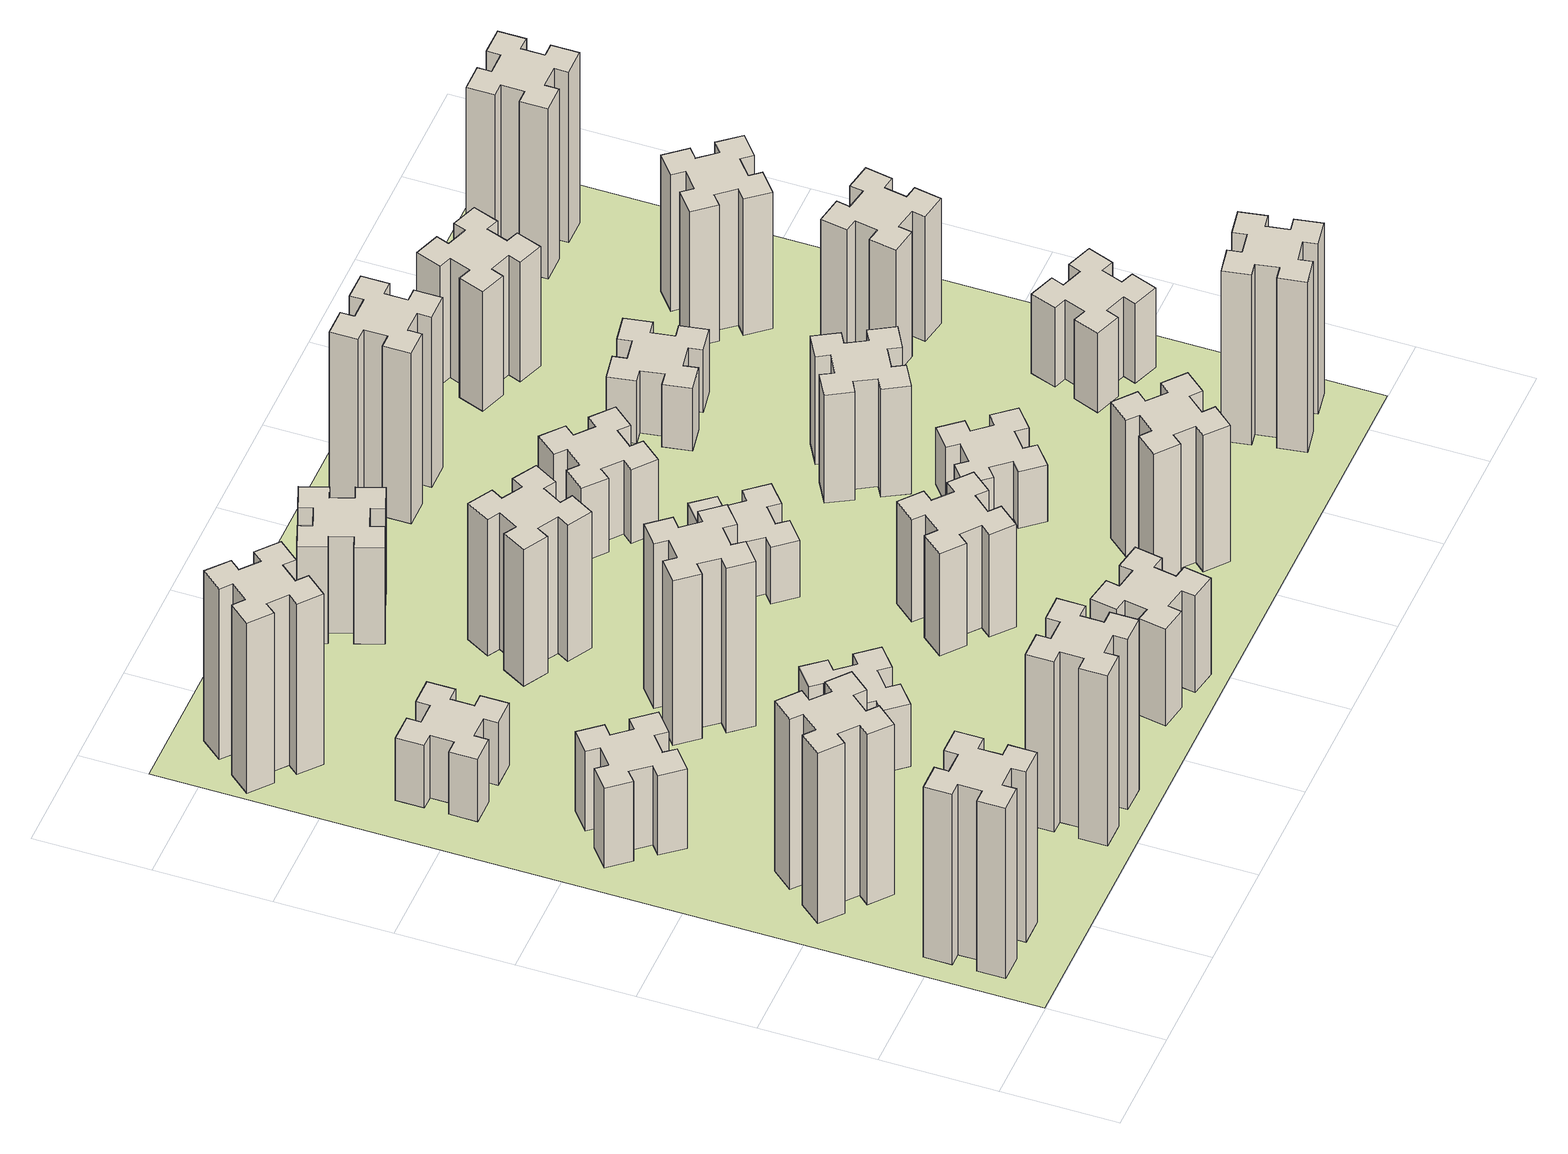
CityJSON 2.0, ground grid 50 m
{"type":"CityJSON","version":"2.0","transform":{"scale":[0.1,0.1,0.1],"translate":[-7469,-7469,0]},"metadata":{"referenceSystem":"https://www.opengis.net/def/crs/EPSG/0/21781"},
"CityObjects":{
"building1":{"type":"Building","attributes":{"class":"1000","function":"1000","usage":"1000","yearOfConstruction":2016,"roofType":"1000","measuredHeight":90,"storeysAboveGround":30,"storeysBelowGround":0},"geometry":[{"type":"Solid","lod":"1","boundaries":[[[[0,1,2,3,4,5,6,7,8,9,10,11,12,13,14,15,16,17,18,19]],[[17,16,20,21]],[[16,15,22,20]],[[15,14,23,22]],[[14,13,24,23]],[[13,12,25,24]],[[12,11,26,25]],[[11,10,27,26]],[[10,9,28,27]],[[9,8,29,28]],[[8,7,30,29]],[[7,6,31,30]],[[6,5,32,31]],[[5,4,33,32]],[[4,3,34,33]],[[3,2,35,34]],[[2,1,36,35]],[[1,0,37,36]],[[0,19,38,37]],[[19,18,39,38]],[[18,17,21,39]],[[24,25,26,27,28,29,30,31,32,33,34,35,36,37,38,39,21,20,22,23]]]]}]},
"building2":{"type":"Building","attributes":{"class":"1000","function":"1000","usage":"1000","yearOfConstruction":2016,"roofType":"1000","measuredHeight":90,"storeysAboveGround":30,"storeysBelowGround":0},"geometry":[{"type":"Solid","lod":"1","boundaries":[[[[40,41,42,43,44,45,46,47,48,49,50,51,52,53,54,55,56,57,58,59]],[[57,56,60,61]],[[56,55,62,60]],[[55,54,63,62]],[[54,53,64,63]],[[53,52,65,64]],[[52,51,66,65]],[[51,50,67,66]],[[50,49,68,67]],[[49,48,69,68]],[[48,47,70,69]],[[47,46,71,70]],[[46,45,72,71]],[[45,44,73,72]],[[44,43,74,73]],[[43,42,75,74]],[[42,41,76,75]],[[41,40,77,76]],[[40,59,78,77]],[[59,58,79,78]],[[58,57,61,79]],[[64,65,66,67,68,69,70,71,72,73,74,75,76,77,78,79,61,60,62,63]]]]}]},
"building3":{"type":"Building","attributes":{"class":"1000","function":"1000","usage":"1000","yearOfConstruction":2016,"roofType":"1000","measuredHeight":42,"storeysAboveGround":30,"storeysBelowGround":0},"geometry":[{"type":"Solid","lod":"1","boundaries":[[[[80,81,82,83,84,85,86,87,88,89,90,91,92,93,94,95,96,97,98,99]],[[97,96,100,101]],[[96,95,102,100]],[[95,94,103,102]],[[94,93,104,103]],[[93,92,105,104]],[[92,91,106,105]],[[91,90,107,106]],[[90,89,108,107]],[[89,88,109,108]],[[88,87,110,109]],[[87,86,111,110]],[[86,85,112,111]],[[85,84,113,112]],[[84,83,114,113]],[[83,82,115,114]],[[82,81,116,115]],[[81,80,117,116]],[[80,99,118,117]],[[99,98,119,118]],[[98,97,101,119]],[[104,105,106,107,108,109,110,111,112,113,114,115,116,117,118,119,101,100,102,103]]]]}]},
"building4":{"type":"Building","attributes":{"class":"1000","function":"1000","usage":"1000","yearOfConstruction":2016,"roofType":"1000","measuredHeight":33,"storeysAboveGround":30,"storeysBelowGround":0},"geometry":[{"type":"Solid","lod":"1","boundaries":[[[[120,121,122,123,124,125,126,127,128,129,130,131,132,133,134,135,136,137,138,139]],[[137,136,140,141]],[[136,135,142,140]],[[135,134,143,142]],[[134,133,144,143]],[[133,132,145,144]],[[132,131,146,145]],[[131,130,147,146]],[[130,129,148,147]],[[129,128,149,148]],[[128,127,150,149]],[[127,126,151,150]],[[126,125,152,151]],[[125,124,153,152]],[[124,123,154,153]],[[123,122,155,154]],[[122,121,156,155]],[[121,120,157,156]],[[120,139,158,157]],[[139,138,159,158]],[[138,137,141,159]],[[144,145,146,147,148,149,150,151,152,153,154,155,156,157,158,159,141,140,142,143]]]]}]},
"building5":{"type":"Building","attributes":{"class":"1000","function":"1000","usage":"1000","yearOfConstruction":2016,"roofType":"1000","measuredHeight":90,"storeysAboveGround":30,"storeysBelowGround":0},"geometry":[{"type":"Solid","lod":"1","boundaries":[[[[160,161,162,163,164,165,166,167,168,169,170,171,172,173,174,175,176,177,178,179]],[[177,176,180,181]],[[176,175,182,180]],[[175,174,183,182]],[[174,173,184,183]],[[173,172,185,184]],[[172,171,186,185]],[[171,170,187,186]],[[170,169,188,187]],[[169,168,189,188]],[[168,167,190,189]],[[167,166,191,190]],[[166,165,192,191]],[[165,164,193,192]],[[164,163,194,193]],[[163,162,195,194]],[[162,161,196,195]],[[161,160,197,196]],[[160,179,198,197]],[[179,178,199,198]],[[178,177,181,199]],[[184,185,186,187,188,189,190,191,192,193,194,195,196,197,198,199,181,180,182,183]]]]}]},
"building6":{"type":"Building","attributes":{"class":"1000","function":"1000","usage":"1000","yearOfConstruction":2016,"roofType":"1000","measuredHeight":90,"storeysAboveGround":30,"storeysBelowGround":0},"geometry":[{"type":"Solid","lod":"1","boundaries":[[[[200,201,202,203,204,205,206,207,208,209,210,211,212,213,214,215,216,217,218,219]],[[217,216,220,221]],[[216,215,222,220]],[[215,214,223,222]],[[214,213,224,223]],[[213,212,225,224]],[[212,211,226,225]],[[211,210,227,226]],[[210,209,228,227]],[[209,208,229,228]],[[208,207,230,229]],[[207,206,231,230]],[[206,205,232,231]],[[205,204,233,232]],[[204,203,234,233]],[[203,202,235,234]],[[202,201,236,235]],[[201,200,237,236]],[[200,219,238,237]],[[219,218,239,238]],[[218,217,221,239]],[[224,225,226,227,228,229,230,231,232,233,234,235,236,237,238,239,221,220,222,223]]]]}]},
"building7":{"type":"Building","attributes":{"class":"1000","function":"1000","usage":"1000","yearOfConstruction":2016,"roofType":"1000","measuredHeight":33,"storeysAboveGround":30,"storeysBelowGround":0},"geometry":[{"type":"Solid","lod":"1","boundaries":[[[[240,241,242,243,244,245,246,247,248,249,250,251,252,253,254,255,256,257,258,259]],[[257,256,260,261]],[[256,255,262,260]],[[255,254,263,262]],[[254,253,264,263]],[[253,252,265,264]],[[252,251,266,265]],[[251,250,267,266]],[[250,249,268,267]],[[249,248,269,268]],[[248,247,270,269]],[[247,246,271,270]],[[246,245,272,271]],[[245,244,273,272]],[[244,243,274,273]],[[243,242,275,274]],[[242,241,276,275]],[[241,240,277,276]],[[240,259,278,277]],[[259,258,279,278]],[[258,257,261,279]],[[264,265,266,267,268,269,270,271,272,273,274,275,276,277,278,279,261,260,262,263]]]]}]},
"building8":{"type":"Building","attributes":{"class":"1000","function":"1000","usage":"1000","yearOfConstruction":2016,"roofType":"1000","measuredHeight":87,"storeysAboveGround":30,"storeysBelowGround":0},"geometry":[{"type":"Solid","lod":"1","boundaries":[[[[280,281,282,283,284,285,286,287,288,289,290,291,292,293,294,295,296,297,298,299]],[[297,296,300,301]],[[296,295,302,300]],[[295,294,303,302]],[[294,293,304,303]],[[293,292,305,304]],[[292,291,306,305]],[[291,290,307,306]],[[290,289,308,307]],[[289,288,309,308]],[[288,287,310,309]],[[287,286,311,310]],[[286,285,312,311]],[[285,284,313,312]],[[284,283,314,313]],[[283,282,315,314]],[[282,281,316,315]],[[281,280,317,316]],[[280,299,318,317]],[[299,298,319,318]],[[298,297,301,319]],[[304,305,306,307,308,309,310,311,312,313,314,315,316,317,318,319,301,300,302,303]]]]}]},
"building9":{"type":"Building","attributes":{"class":"1000","function":"1000","usage":"1000","yearOfConstruction":2016,"roofType":"1000","measuredHeight":51,"storeysAboveGround":30,"storeysBelowGround":0},"geometry":[{"type":"Solid","lod":"1","boundaries":[[[[320,321,322,323,324,325,326,327,328,329,330,331,332,333,334,335,336,337,338,339]],[[337,336,340,341]],[[336,335,342,340]],[[335,334,343,342]],[[334,333,344,343]],[[333,332,345,344]],[[332,331,346,345]],[[331,330,347,346]],[[330,329,348,347]],[[329,328,349,348]],[[328,327,350,349]],[[327,326,351,350]],[[326,325,352,351]],[[325,324,353,352]],[[324,323,354,353]],[[323,322,355,354]],[[322,321,356,355]],[[321,320,357,356]],[[320,339,358,357]],[[339,338,359,358]],[[338,337,341,359]],[[344,345,346,347,348,349,350,351,352,353,354,355,356,357,358,359,341,340,342,343]]]]}]},
"building10":{"type":"Building","attributes":{"class":"1000","function":"1000","usage":"1000","yearOfConstruction":2016,"roofType":"1000","measuredHeight":72,"storeysAboveGround":30,"storeysBelowGround":0},"geometry":[{"type":"Solid","lod":"1","boundaries":[[[[360,361,362,363,364,365,366,367,368,369,370,371,372,373,374,375,376,377,378,379]],[[377,376,380,381]],[[376,375,382,380]],[[375,374,383,382]],[[374,373,384,383]],[[373,372,385,384]],[[372,371,386,385]],[[371,370,387,386]],[[370,369,388,387]],[[369,368,389,388]],[[368,367,390,389]],[[367,366,391,390]],[[366,365,392,391]],[[365,364,393,392]],[[364,363,394,393]],[[363,362,395,394]],[[362,361,396,395]],[[361,360,397,396]],[[360,379,398,397]],[[379,378,399,398]],[[378,377,381,399]],[[384,385,386,387,388,389,390,391,392,393,394,395,396,397,398,399,381,380,382,383]]]]}]},
"building11":{"type":"Building","attributes":{"class":"1000","function":"1000","usage":"1000","yearOfConstruction":2016,"roofType":"1000","measuredHeight":51,"storeysAboveGround":30,"storeysBelowGround":0},"geometry":[{"type":"Solid","lod":"1","boundaries":[[[[400,401,402,403,404,405,406,407,408,409,410,411,412,413,414,415,416,417,418,419]],[[417,416,420,421]],[[416,415,422,420]],[[415,414,423,422]],[[414,413,424,423]],[[413,412,425,424]],[[412,411,426,425]],[[411,410,427,426]],[[410,409,428,427]],[[409,408,429,428]],[[408,407,430,429]],[[407,406,431,430]],[[406,405,432,431]],[[405,404,433,432]],[[404,403,434,433]],[[403,402,435,434]],[[402,401,436,435]],[[401,400,437,436]],[[400,419,438,437]],[[419,418,439,438]],[[418,417,421,439]],[[424,425,426,427,428,429,430,431,432,433,434,435,436,437,438,439,421,420,422,423]]]]}]},
"building12":{"type":"Building","attributes":{"class":"1000","function":"1000","usage":"1000","yearOfConstruction":2016,"roofType":"1000","measuredHeight":54,"storeysAboveGround":30,"storeysBelowGround":0},"geometry":[{"type":"Solid","lod":"1","boundaries":[[[[440,441,442,443,444,445,446,447,448,449,450,451,452,453,454,455,456,457,458,459]],[[457,456,460,461]],[[456,455,462,460]],[[455,454,463,462]],[[454,453,464,463]],[[453,452,465,464]],[[452,451,466,465]],[[451,450,467,466]],[[450,449,468,467]],[[449,448,469,468]],[[448,447,470,469]],[[447,446,471,470]],[[446,445,472,471]],[[445,444,473,472]],[[444,443,474,473]],[[443,442,475,474]],[[442,441,476,475]],[[441,440,477,476]],[[440,459,478,477]],[[459,458,479,478]],[[458,457,461,479]],[[464,465,466,467,468,469,470,471,472,473,474,475,476,477,478,479,461,460,462,463]]]]}]},
"building13":{"type":"Building","attributes":{"class":"1000","function":"1000","usage":"1000","yearOfConstruction":2016,"roofType":"1000","measuredHeight":30,"storeysAboveGround":30,"storeysBelowGround":0},"geometry":[{"type":"Solid","lod":"1","boundaries":[[[[480,481,482,483,484,485,486,487,488,489,490,491,492,493,494,495,496,497,498,499]],[[497,496,500,501]],[[496,495,502,500]],[[495,494,503,502]],[[494,493,504,503]],[[493,492,505,504]],[[492,491,506,505]],[[491,490,507,506]],[[490,489,508,507]],[[489,488,509,508]],[[488,487,510,509]],[[487,486,511,510]],[[486,485,512,511]],[[485,484,513,512]],[[484,483,514,513]],[[483,482,515,514]],[[482,481,516,515]],[[481,480,517,516]],[[480,499,518,517]],[[499,498,519,518]],[[498,497,501,519]],[[504,505,506,507,508,509,510,511,512,513,514,515,516,517,518,519,501,500,502,503]]]]}]},
"building14":{"type":"Building","attributes":{"class":"1000","function":"1000","usage":"1000","yearOfConstruction":2016,"roofType":"1000","measuredHeight":39,"storeysAboveGround":30,"storeysBelowGround":0},"geometry":[{"type":"Solid","lod":"1","boundaries":[[[[520,521,522,523,524,525,526,527,528,529,530,531,532,533,534,535,536,537,538,539]],[[537,536,540,541]],[[536,535,542,540]],[[535,534,543,542]],[[534,533,544,543]],[[533,532,545,544]],[[532,531,546,545]],[[531,530,547,546]],[[530,529,548,547]],[[529,528,549,548]],[[528,527,550,549]],[[527,526,551,550]],[[526,525,552,551]],[[525,524,553,552]],[[524,523,554,553]],[[523,522,555,554]],[[522,521,556,555]],[[521,520,557,556]],[[520,539,558,557]],[[539,538,559,558]],[[538,537,541,559]],[[544,545,546,547,548,549,550,551,552,553,554,555,556,557,558,559,541,540,542,543]]]]}]},
"building15":{"type":"Building","attributes":{"class":"1000","function":"1000","usage":"1000","yearOfConstruction":2016,"roofType":"1000","measuredHeight":72,"storeysAboveGround":30,"storeysBelowGround":0},"geometry":[{"type":"Solid","lod":"1","boundaries":[[[[560,561,562,563,564,565,566,567,568,569,570,571,572,573,574,575,576,577,578,579]],[[577,576,580,581]],[[576,575,582,580]],[[575,574,583,582]],[[574,573,584,583]],[[573,572,585,584]],[[572,571,586,585]],[[571,570,587,586]],[[570,569,588,587]],[[569,568,589,588]],[[568,567,590,589]],[[567,566,591,590]],[[566,565,592,591]],[[565,564,593,592]],[[564,563,594,593]],[[563,562,595,594]],[[562,561,596,595]],[[561,560,597,596]],[[560,579,598,597]],[[579,578,599,598]],[[578,577,581,599]],[[584,585,586,587,588,589,590,591,592,593,594,595,596,597,598,599,581,580,582,583]]]]}]},
"building16":{"type":"Building","attributes":{"class":"1000","function":"1000","usage":"1000","yearOfConstruction":2016,"roofType":"1000","measuredHeight":90,"storeysAboveGround":30,"storeysBelowGround":0},"geometry":[{"type":"Solid","lod":"1","boundaries":[[[[600,601,602,603,604,605,606,607,608,609,610,611,612,613,614,615,616,617,618,619]],[[617,616,620,621]],[[616,615,622,620]],[[615,614,623,622]],[[614,613,624,623]],[[613,612,625,624]],[[612,611,626,625]],[[611,610,627,626]],[[610,609,628,627]],[[609,608,629,628]],[[608,607,630,629]],[[607,606,631,630]],[[606,605,632,631]],[[605,604,633,632]],[[604,603,634,633]],[[603,602,635,634]],[[602,601,636,635]],[[601,600,637,636]],[[600,619,638,637]],[[619,618,639,638]],[[618,617,621,639]],[[624,625,626,627,628,629,630,631,632,633,634,635,636,637,638,639,621,620,622,623]]]]}]},
"building17":{"type":"Building","attributes":{"class":"1000","function":"1000","usage":"1000","yearOfConstruction":2016,"roofType":"1000","measuredHeight":30,"storeysAboveGround":30,"storeysBelowGround":0},"geometry":[{"type":"Solid","lod":"1","boundaries":[[[[640,641,642,643,644,645,646,647,648,649,650,651,652,653,654,655,656,657,658,659]],[[657,656,660,661]],[[656,655,662,660]],[[655,654,663,662]],[[654,653,664,663]],[[653,652,665,664]],[[652,651,666,665]],[[651,650,667,666]],[[650,649,668,667]],[[649,648,669,668]],[[648,647,670,669]],[[647,646,671,670]],[[646,645,672,671]],[[645,644,673,672]],[[644,643,674,673]],[[643,642,675,674]],[[642,641,676,675]],[[641,640,677,676]],[[640,659,678,677]],[[659,658,679,678]],[[658,657,661,679]],[[664,665,666,667,668,669,670,671,672,673,674,675,676,677,678,679,661,660,662,663]]]]}]},
"building18":{"type":"Building","attributes":{"class":"1000","function":"1000","usage":"1000","yearOfConstruction":2016,"roofType":"1000","measuredHeight":57,"storeysAboveGround":30,"storeysBelowGround":0},"geometry":[{"type":"Solid","lod":"1","boundaries":[[[[680,681,682,683,684,685,686,687,688,689,690,691,692,693,694,695,696,697,698,699]],[[697,696,700,701]],[[696,695,702,700]],[[695,694,703,702]],[[694,693,704,703]],[[693,692,705,704]],[[692,691,706,705]],[[691,690,707,706]],[[690,689,708,707]],[[689,688,709,708]],[[688,687,710,709]],[[687,686,711,710]],[[686,685,712,711]],[[685,684,713,712]],[[684,683,714,713]],[[683,682,715,714]],[[682,681,716,715]],[[681,680,717,716]],[[680,699,718,717]],[[699,698,719,718]],[[698,697,701,719]],[[704,705,706,707,708,709,710,711,712,713,714,715,716,717,718,719,701,700,702,703]]]]}]},
"building19":{"type":"Building","attributes":{"class":"1000","function":"1000","usage":"1000","yearOfConstruction":2016,"roofType":"1000","measuredHeight":33,"storeysAboveGround":30,"storeysBelowGround":0},"geometry":[{"type":"Solid","lod":"1","boundaries":[[[[720,721,722,723,724,725,726,727,728,729,730,731,732,733,734,735,736,737,738,739]],[[737,736,740,741]],[[736,735,742,740]],[[735,734,743,742]],[[734,733,744,743]],[[733,732,745,744]],[[732,731,746,745]],[[731,730,747,746]],[[730,729,748,747]],[[729,728,749,748]],[[728,727,750,749]],[[727,726,751,750]],[[726,725,752,751]],[[725,724,753,752]],[[724,723,754,753]],[[723,722,755,754]],[[722,721,756,755]],[[721,720,757,756]],[[720,739,758,757]],[[739,738,759,758]],[[738,737,741,759]],[[744,745,746,747,748,749,750,751,752,753,754,755,756,757,758,759,741,740,742,743]]]]}]},
"building20":{"type":"Building","attributes":{"class":"1000","function":"1000","usage":"1000","yearOfConstruction":2016,"roofType":"1000","measuredHeight":90,"storeysAboveGround":30,"storeysBelowGround":0},"geometry":[{"type":"Solid","lod":"1","boundaries":[[[[760,761,762,763,764,765,766,767,768,769,770,771,772,773,774,775,776,777,778,779]],[[777,776,780,781]],[[776,775,782,780]],[[775,774,783,782]],[[774,773,784,783]],[[773,772,785,784]],[[772,771,786,785]],[[771,770,787,786]],[[770,769,788,787]],[[769,768,789,788]],[[768,767,790,789]],[[767,766,791,790]],[[766,765,792,791]],[[765,764,793,792]],[[764,763,794,793]],[[763,762,795,794]],[[762,761,796,795]],[[761,760,797,796]],[[760,779,798,797]],[[779,778,799,798]],[[778,777,781,799]],[[784,785,786,787,788,789,790,791,792,793,794,795,796,797,798,799,781,780,782,783]]]]}]},
"building21":{"type":"Building","attributes":{"class":"1000","function":"1000","usage":"1000","yearOfConstruction":2016,"roofType":"1000","measuredHeight":63,"storeysAboveGround":30,"storeysBelowGround":0},"geometry":[{"type":"Solid","lod":"1","boundaries":[[[[800,801,802,803,804,805,806,807,808,809,810,811,812,813,814,815,816,817,818,819]],[[817,816,820,821]],[[816,815,822,820]],[[815,814,823,822]],[[814,813,824,823]],[[813,812,825,824]],[[812,811,826,825]],[[811,810,827,826]],[[810,809,828,827]],[[809,808,829,828]],[[808,807,830,829]],[[807,806,831,830]],[[806,805,832,831]],[[805,804,833,832]],[[804,803,834,833]],[[803,802,835,834]],[[802,801,836,835]],[[801,800,837,836]],[[800,819,838,837]],[[819,818,839,838]],[[818,817,821,839]],[[824,825,826,827,828,829,830,831,832,833,834,835,836,837,838,839,821,820,822,823]]]]}]},
"building22":{"type":"Building","attributes":{"class":"1000","function":"1000","usage":"1000","yearOfConstruction":2016,"roofType":"1000","measuredHeight":42,"storeysAboveGround":30,"storeysBelowGround":0},"geometry":[{"type":"Solid","lod":"1","boundaries":[[[[840,841,842,843,844,845,846,847,848,849,850,851,852,853,854,855,856,857,858,859]],[[857,856,860,861]],[[856,855,862,860]],[[855,854,863,862]],[[854,853,864,863]],[[853,852,865,864]],[[852,851,866,865]],[[851,850,867,866]],[[850,849,868,867]],[[849,848,869,868]],[[848,847,870,869]],[[847,846,871,870]],[[846,845,872,871]],[[845,844,873,872]],[[844,843,874,873]],[[843,842,875,874]],[[842,841,876,875]],[[841,840,877,876]],[[840,859,878,877]],[[859,858,879,878]],[[858,857,861,879]],[[864,865,866,867,868,869,870,871,872,873,874,875,876,877,878,879,861,860,862,863]]]]}]},
"building23":{"type":"Building","attributes":{"class":"1000","function":"1000","usage":"1000","yearOfConstruction":2016,"roofType":"1000","measuredHeight":66,"storeysAboveGround":30,"storeysBelowGround":0},"geometry":[{"type":"Solid","lod":"1","boundaries":[[[[880,881,882,883,884,885,886,887,888,889,890,891,892,893,894,895,896,897,898,899]],[[897,896,900,901]],[[896,895,902,900]],[[895,894,903,902]],[[894,893,904,903]],[[893,892,905,904]],[[892,891,906,905]],[[891,890,907,906]],[[890,889,908,907]],[[889,888,909,908]],[[888,887,910,909]],[[887,886,911,910]],[[886,885,912,911]],[[885,884,913,912]],[[884,883,914,913]],[[883,882,915,914]],[[882,881,916,915]],[[881,880,917,916]],[[880,899,918,917]],[[899,898,919,918]],[[898,897,901,919]],[[904,905,906,907,908,909,910,911,912,913,914,915,916,917,918,919,901,900,902,903]]]]}]},
"building24":{"type":"Building","attributes":{"class":"1000","function":"1000","usage":"1000","yearOfConstruction":2016,"roofType":"1000","measuredHeight":72,"storeysAboveGround":30,"storeysBelowGround":0},"geometry":[{"type":"Solid","lod":"1","boundaries":[[[[920,921,922,923,924,925,926,927,928,929,930,931,932,933,934,935,936,937,938,939]],[[937,936,940,941]],[[936,935,942,940]],[[935,934,943,942]],[[934,933,944,943]],[[933,932,945,944]],[[932,931,946,945]],[[931,930,947,946]],[[930,929,948,947]],[[929,928,949,948]],[[928,927,950,949]],[[927,926,951,950]],[[926,925,952,951]],[[925,924,953,952]],[[924,923,954,953]],[[923,922,955,954]],[[922,921,956,955]],[[921,920,957,956]],[[920,939,958,957]],[[939,938,959,958]],[[938,937,941,959]],[[944,945,946,947,948,949,950,951,952,953,954,955,956,957,958,959,941,940,942,943]]]]}]},
"building25":{"type":"Building","attributes":{"class":"1000","function":"1000","usage":"1000","yearOfConstruction":2016,"roofType":"1000","measuredHeight":90,"storeysAboveGround":30,"storeysBelowGround":0},"geometry":[{"type":"Solid","lod":"1","boundaries":[[[[960,961,962,963,964,965,966,967,968,969,970,971,972,973,974,975,976,977,978,979]],[[977,976,980,981]],[[976,975,982,980]],[[975,974,983,982]],[[974,973,984,983]],[[973,972,985,984]],[[972,971,986,985]],[[971,970,987,986]],[[970,969,988,987]],[[969,968,989,988]],[[968,967,990,989]],[[967,966,991,990]],[[966,965,992,991]],[[965,964,993,992]],[[964,963,994,993]],[[963,962,995,994]],[[962,961,996,995]],[[961,960,997,996]],[[960,979,998,997]],[[979,978,999,998]],[[978,977,981,999]],[[984,985,986,987,988,989,990,991,992,993,994,995,996,997,998,999,981,980,982,983]]]]}]},
"landuse1":{"type":"LandUse","attributes":{"name":"plot1","function":"1010"},"geometry":[{"type":"MultiSurface","lod":"1","boundaries":[[[1000,1001,1002,1003]]]}]}
},
"vertices":[
[165,425,0],[165,325,0],[105,325,0],[105,205,0],[225,205,0],[225,265,0],[325,265,0],[325,205,0],[445,205,0],[445,325,0],[385,325,0],[385,425,0],[445,425,0],[445,545,0],[325,545,0],[325,485,0],[225,485,0],[225,545,0],[105,545,0],[105,425,0],[225,485,900],[225,545,900],[325,485,900],[325,545,900],[445,545,900],[445,425,900],[385,425,900],[385,325,900],[445,325,900],[445,205,900],[325,205,900],[325,265,900],[225,265,900],[225,205,900],[105,205,900],[105,325,900],[165,325,900],[165,425,900],[105,425,900],[105,545,900],
[484,1067,0],[408,1132,0],[446,1178,0],[354,1255,0],[277,1163,0],[323,1124,0],[259,1048,0],[213,1086,0],[136,994,0],[228,917,0],[266,963,0],[343,899,0],[304,853,0],[396,776,0],[473,868,0],[427,906,0],[492,983,0],[538,944,0],[615,1036,0],[523,1113,0],[492,983,900],[538,944,900],[427,906,900],[473,868,900],[396,776,900],[304,853,900],[343,899,900],[266,963,900],[228,917,900],[136,994,900],[213,1086,900],[259,1048,900],[323,1124,900],[277,1163,900],[354,1255,900],[446,1178,900],[408,1132,900],[484,1067,900],[523,1113,900],[615,1036,900],
[492,1888,0],[427,1964,0],[473,2003,0],[396,2095,0],[304,2018,0],[343,1972,0],[266,1907,0],[228,1953,0],[136,1876,0],[213,1784,0],[259,1823,0],[323,1746,0],[277,1708,0],[354,1616,0],[446,1693,0],[408,1739,0],[484,1803,0],[523,1757,0],[615,1834,0],[538,1926,0],[484,1803,420],[523,1757,420],[408,1739,420],[446,1693,420],[354,1616,420],[277,1708,420],[323,1746,420],[259,1823,420],[213,1784,420],[136,1876,420],[228,1953,420],[266,1907,420],[343,1972,420],[304,2018,420],[396,2095,420],[473,2003,420],[427,1964,420],[492,1888,420],[538,1926,420],[615,1834,420],
[485,2545,0],[485,2645,0],[545,2645,0],[545,2765,0],[425,2765,0],[425,2705,0],[325,2705,0],[325,2765,0],[205,2765,0],[205,2645,0],[265,2645,0],[265,2545,0],[205,2545,0],[205,2425,0],[325,2425,0],[325,2485,0],[425,2485,0],[425,2425,0],[545,2425,0],[545,2545,0],[425,2485,330],[425,2425,330],[325,2485,330],[325,2425,330],[205,2425,330],[205,2545,330],[265,2545,330],[265,2645,330],[205,2645,330],[205,2765,330],[325,2765,330],[325,2705,330],[425,2705,330],[425,2765,330],[545,2765,330],[545,2645,330],[485,2645,330],[485,2545,330],[545,2545,330],[545,2425,330],
[1225,225,0],[1225,325,0],[1285,325,0],[1285,445,0],[1165,445,0],[1165,385,0],[1065,385,0],[1065,445,0],[945,445,0],[945,325,0],[1005,325,0],[1005,225,0],[945,225,0],[945,105,0],[1065,105,0],[1065,165,0],[1165,165,0],[1165,105,0],[1285,105,0],[1285,225,0],[1165,165,900],[1165,105,900],[1065,165,900],[1065,105,900],[945,105,900],[945,225,900],[1005,225,900],[1005,325,900],[945,325,900],[945,445,900],[1065,445,900],[1065,385,900],[1165,385,900],[1165,445,900],[1285,445,900],[1285,325,900],[1225,325,900],[1225,225,900],[1285,225,900],[1285,105,900],
[384,3387,0],[308,3452,0],[346,3498,0],[254,3575,0],[177,3483,0],[223,3444,0],[159,3368,0],[113,3406,0],[36,3314,0],[128,3237,0],[166,3283,0],[243,3219,0],[204,3173,0],[296,3096,0],[373,3188,0],[327,3226,0],[392,3303,0],[438,3264,0],[515,3356,0],[423,3433,0],[392,3303,900],[438,3264,900],[327,3226,900],[373,3188,900],[296,3096,900],[204,3173,900],[243,3219,900],[166,3283,900],[128,3237,900],[36,3314,900],[113,3406,900],[159,3368,900],[223,3444,900],[177,3483,900],[254,3575,900],[346,3498,900],[308,3452,900],[384,3387,900],[423,3433,900],[515,3356,900],
[1083,1332,0],[1006,1267,0],[968,1313,0],[876,1236,0],[953,1144,0],[999,1183,0],[1063,1106,0],[1017,1068,0],[1094,976,0],[1186,1053,0],[1148,1099,0],[1224,1163,0],[1263,1117,0],[1355,1194,0],[1278,1286,0],[1232,1248,0],[1167,1324,0],[1213,1363,0],[1136,1455,0],[1044,1378,0],[1167,1324,330],[1213,1363,330],[1232,1248,330],[1278,1286,330],[1355,1194,330],[1263,1117,330],[1224,1163,330],[1148,1099,330],[1186,1053,330],[1094,976,330],[1017,1068,330],[1063,1106,330],[999,1183,330],[953,1144,330],[876,1236,330],[968,1313,330],[1006,1267,330],[1083,1332,330],[1044,1378,330],[1136,1455,330],
[1083,1972,0],[1006,1907,0],[968,1953,0],[876,1876,0],[953,1784,0],[999,1823,0],[1063,1746,0],[1017,1708,0],[1094,1616,0],[1186,1693,0],[1148,1739,0],[1224,1803,0],[1263,1757,0],[1355,1834,0],[1278,1926,0],[1232,1888,0],[1167,1964,0],[1213,2003,0],[1136,2095,0],[1044,2018,0],[1167,1964,870],[1213,2003,870],[1232,1888,870],[1278,1926,870],[1355,1834,870],[1263,1757,870],[1224,1803,870],[1148,1739,870],[1186,1693,870],[1094,1616,870],[1017,1708,870],[1063,1746,870],[999,1823,870],[953,1784,870],[876,1876,870],[968,1953,870],[1006,1907,870],[1083,1972,870],[1044,2018,870],[1136,2095,870],
[1756,344,0],[1738,245,0],[1679,256,0],[1658,137,0],[1777,117,0],[1787,176,0],[1885,158,0],[1875,99,0],[1993,78,0],[2014,197,0],[1955,207,0],[1972,305,0],[2031,295,0],[2052,413,0],[1934,434,0],[1924,375,0],[1825,392,0],[1836,451,0],[1717,472,0],[1697,354,0],[1825,392,510],[1836,451,510],[1924,375,510],[1934,434,510],[2052,413,510],[2031,295,510],[1972,305,510],[1955,207,510],[2014,197,510],[1993,78,510],[1875,99,510],[1885,158,510],[1787,176,510],[1777,117,510],[1658,137,510],[1679,256,510],[1738,245,510],[1756,344,510],[1697,354,510],[1717,472,510],
[1314,2666,0],[1227,2716,0],[1257,2768,0],[1153,2828,0],[1093,2724,0],[1145,2694,0],[1095,2607,0],[1043,2637,0],[983,2533,0],[1087,2473,0],[1117,2525,0],[1204,2475,0],[1174,2423,0],[1278,2363,0],[1338,2467,0],[1286,2497,0],[1336,2584,0],[1388,2554,0],[1448,2658,0],[1344,2718,0],[1336,2584,720],[1388,2554,720],[1286,2497,720],[1338,2467,720],[1278,2363,720],[1174,2423,720],[1204,2475,720],[1117,2525,720],[1087,2473,720],[983,2533,720],[1043,2637,720],[1095,2607,720],[1145,2694,720],[1093,2724,720],[1153,2828,720],[1257,2768,720],[1227,2716,720],[1314,2666,720],[1344,2718,720],[1448,2658,720],
[1125,3456,0],[1031,3422,0],[1010,3478,0],[897,3437,0],[939,3324,0],[995,3345,0],[1029,3251,0],[973,3230,0],[1014,3117,0],[1127,3159,0],[1106,3215,0],[1200,3249,0],[1220,3193,0],[1333,3234,0],[1292,3347,0],[1236,3326,0],[1202,3420,0],[1258,3440,0],[1217,3553,0],[1104,3512,0],[1202,3420,510],[1258,3440,510],[1236,3326,510],[1292,3347,510],[1333,3234,510],[1220,3193,510],[1200,3249,510],[1106,3215,510],[1127,3159,510],[1014,3117,510],[973,3230,510],[1029,3251,510],[995,3345,510],[939,3324,510],[897,3437,510],[1010,3478,510],[1031,3422,510],[1125,3456,510],[1104,3512,510],[1217,3553,510],
[1846,1063,0],[1923,999,0],[1884,953,0],[1976,876,0],[2053,968,0],[2007,1006,0],[2072,1083,0],[2118,1044,0],[2195,1136,0],[2103,1213,0],[2064,1167,0],[1988,1232,0],[2026,1278,0],[1934,1355,0],[1857,1263,0],[1903,1224,0],[1839,1148,0],[1793,1186,0],[1716,1094,0],[1808,1017,0],[1839,1148,540],[1793,1186,540],[1903,1224,540],[1857,1263,540],[1934,1355,540],[2026,1278,540],[1988,1232,540],[2064,1167,540],[2103,1213,540],[2195,1136,540],[2118,1044,540],[2072,1083,540],[2007,1006,540],[2053,968,540],[1976,876,540],[1884,953,540],[1923,999,540],[1846,1063,540],[1808,1017,540],[1716,1094,540],
[1972,1988,0],[1907,2064,0],[1953,2103,0],[1876,2195,0],[1784,2118,0],[1823,2072,0],[1746,2007,0],[1708,2053,0],[1616,1976,0],[1693,1884,0],[1739,1923,0],[1803,1846,0],[1757,1808,0],[1834,1716,0],[1926,1793,0],[1888,1839,0],[1964,1903,0],[2003,1857,0],[2095,1934,0],[2018,2026,0],[1964,1903,300],[2003,1857,300],[1888,1839,300],[1926,1793,300],[1834,1716,300],[1757,1808,300],[1803,1846,300],[1739,1923,300],[1693,1884,300],[1616,1976,300],[1708,2053,300],[1746,2007,300],[1823,2072,300],[1784,2118,300],[1876,2195,300],[1953,2103,300],[1907,2064,300],[1972,1988,300],[2018,2026,300],[2095,1934,300],
[2064,2647,0],[1988,2712,0],[2026,2758,0],[1934,2835,0],[1857,2743,0],[1903,2704,0],[1839,2628,0],[1793,2666,0],[1716,2574,0],[1808,2497,0],[1846,2543,0],[1923,2479,0],[1884,2433,0],[1976,2356,0],[2053,2448,0],[2007,2486,0],[2072,2563,0],[2118,2524,0],[2195,2616,0],[2103,2693,0],[2072,2563,390],[2118,2524,390],[2007,2486,390],[2053,2448,390],[1976,2356,390],[1884,2433,390],[1923,2479,390],[1846,2543,390],[1808,2497,390],[1716,2574,390],[1793,2666,390],[1839,2628,390],[1903,2704,390],[1857,2743,390],[1934,2835,390],[2026,2758,390],[1988,2712,390],[2064,2647,390],[2103,2693,390],[2195,2616,390],
[2486,423,0],[2563,359,0],[2524,313,0],[2616,236,0],[2693,328,0],[2647,366,0],[2712,443,0],[2758,404,0],[2835,496,0],[2743,573,0],[2704,527,0],[2628,592,0],[2666,638,0],[2574,715,0],[2497,623,0],[2543,584,0],[2479,508,0],[2433,546,0],[2356,454,0],[2448,377,0],[2479,508,720],[2433,546,720],[2543,584,720],[2497,623,720],[2574,715,720],[2666,638,720],[2628,592,720],[2704,527,720],[2743,573,720],[2835,496,720],[2758,404,720],[2712,443,720],[2647,366,720],[2693,328,720],[2616,236,720],[2524,313,720],[2563,359,720],[2486,423,720],[2448,377,720],[2356,454,720],
[1745,3485,0],[1745,3385,0],[1685,3385,0],[1685,3265,0],[1805,3265,0],[1805,3325,0],[1905,3325,0],[1905,3265,0],[2025,3265,0],[2025,3385,0],[1965,3385,0],[1965,3485,0],[2025,3485,0],[2025,3605,0],[1905,3605,0],[1905,3545,0],[1805,3545,0],[1805,3605,0],[1685,3605,0],[1685,3485,0],[1805,3545,900],[1805,3605,900],[1905,3545,900],[1905,3605,900],[2025,3605,900],[2025,3485,900],[1965,3485,900],[1965,3385,900],[2025,3385,900],[2025,3265,900],[1905,3265,900],[1905,3325,900],[1805,3325,900],[1805,3265,900],[1685,3265,900],[1685,3385,900],[1745,3385,900],[1745,3485,900],[1685,3485,900],[1685,3605,900],
[2628,1099,0],[2704,1163,0],[2743,1117,0],[2835,1194,0],[2758,1286,0],[2712,1248,0],[2647,1324,0],[2693,1363,0],[2616,1455,0],[2524,1378,0],[2563,1332,0],[2486,1267,0],[2448,1313,0],[2356,1236,0],[2433,1144,0],[2479,1183,0],[2543,1106,0],[2497,1068,0],[2574,976,0],[2666,1053,0],[2543,1106,300],[2497,1068,300],[2479,1183,300],[2433,1144,300],[2356,1236,300],[2448,1313,300],[2486,1267,300],[2563,1332,300],[2524,1378,300],[2616,1455,300],[2693,1363,300],[2647,1324,300],[2712,1248,300],[2758,1286,300],[2835,1194,300],[2743,1117,300],[2704,1163,300],[2628,1099,300],[2666,1053,300],[2574,976,300],
[2584,1876,0],[2497,1826,0],[2467,1878,0],[2363,1818,0],[2423,1714,0],[2475,1744,0],[2525,1657,0],[2473,1627,0],[2533,1523,0],[2637,1583,0],[2607,1635,0],[2694,1685,0],[2724,1633,0],[2828,1693,0],[2768,1797,0],[2716,1767,0],[2666,1854,0],[2718,1884,0],[2658,1988,0],[2554,1928,0],[2666,1854,570],[2718,1884,570],[2716,1767,570],[2768,1797,570],[2828,1693,570],[2724,1633,570],[2694,1685,570],[2607,1635,570],[2637,1583,570],[2533,1523,570],[2473,1627,570],[2525,1657,570],[2475,1744,570],[2423,1714,570],[2363,1818,570],[2467,1878,570],[2497,1826,570],[2584,1876,570],[2554,1928,570],[2658,1988,570],
[2478,2625,0],[2496,2527,0],[2437,2517,0],[2457,2398,0],[2576,2419,0],[2565,2478,0],[2664,2496,0],[2674,2437,0],[2792,2457,0],[2771,2576,0],[2712,2565,0],[2695,2664,0],[2754,2674,0],[2733,2792,0],[2615,2771,0],[2625,2712,0],[2527,2695,0],[2517,2754,0],[2398,2733,0],[2419,2615,0],[2527,2695,330],[2517,2754,330],[2625,2712,330],[2615,2771,330],[2733,2792,330],[2754,2674,330],[2695,2664,330],[2712,2565,330],[2771,2576,330],[2792,2457,330],[2674,2437,330],[2664,2496,330],[2565,2478,330],[2576,2419,330],[2457,2398,330],[2437,2517,330],[2496,2527,330],[2478,2625,330],[2419,2615,330],[2398,2733,330],
[3465,492,0],[3367,475,0],[3357,534,0],[3238,513,0],[3259,395,0],[3318,405,0],[3336,307,0],[3277,297,0],[3297,178,0],[3416,199,0],[3405,258,0],[3504,276,0],[3514,217,0],[3632,237,0],[3611,356,0],[3552,345,0],[3535,444,0],[3594,454,0],[3573,572,0],[3455,551,0],[3535,444,900],[3594,454,900],[3552,345,900],[3611,356,900],[3632,237,900],[3514,217,900],[3504,276,900],[3405,258,900],[3416,199,900],[3297,178,900],[3277,297,900],[3336,307,900],[3318,405,900],[3259,395,900],[3238,513,900],[3357,534,900],[3367,475,900],[3465,492,900],[3455,551,900],[3573,572,900],
[2511,3249,0],[2605,3215,0],[2584,3159,0],[2697,3117,0],[2738,3230,0],[2682,3251,0],[2716,3345,0],[2772,3324,0],[2813,3437,0],[2700,3478,0],[2680,3422,0],[2586,3456,0],[2607,3512,0],[2494,3553,0],[2453,3440,0],[2509,3420,0],[2475,3326,0],[2419,3347,0],[2377,3234,0],[2490,3193,0],[2475,3326,630],[2419,3347,630],[2509,3420,630],[2453,3440,630],[2494,3553,630],[2607,3512,630],[2586,3456,630],[2680,3422,630],[2700,3478,630],[2813,3437,630],[2772,3324,630],[2716,3345,630],[2682,3251,630],[2738,3230,630],[2697,3117,630],[2584,3159,630],[2605,3215,630],[2511,3249,630],[2490,3193,630],[2377,3234,630],
[3351,1029,0],[3445,995,0],[3424,939,0],[3537,897,0],[3578,1010,0],[3522,1031,0],[3556,1125,0],[3612,1104,0],[3653,1217,0],[3540,1258,0],[3520,1202,0],[3426,1236,0],[3447,1292,0],[3334,1333,0],[3293,1220,0],[3349,1200,0],[3315,1106,0],[3259,1127,0],[3217,1014,0],[3330,973,0],[3315,1106,420],[3259,1127,420],[3349,1200,420],[3293,1220,420],[3334,1333,420],[3447,1292,420],[3426,1236,420],[3520,1202,420],[3540,1258,420],[3653,1217,420],[3612,1104,420],[3556,1125,420],[3522,1031,420],[3578,1010,420],[3537,897,420],[3424,939,420],[3445,995,420],[3351,1029,420],[3330,973,420],[3217,1014,420],
[3267,1856,0],[3365,1838,0],[3355,1779,0],[3473,1758,0],[3494,1877,0],[3435,1887,0],[3452,1985,0],[3511,1975,0],[3532,2093,0],[3414,2114,0],[3404,2055,0],[3305,2072,0],[3316,2131,0],[3197,2152,0],[3177,2034,0],[3236,2024,0],[3218,1925,0],[3159,1936,0],[3138,1817,0],[3257,1797,0],[3218,1925,660],[3159,1936,660],[3236,2024,660],[3177,2034,660],[3197,2152,660],[3316,2131,660],[3305,2072,660],[3404,2055,660],[3414,2114,660],[3532,2093,660],[3511,1975,660],[3452,1985,660],[3435,1887,660],[3494,1877,660],[3473,1758,660],[3355,1779,660],[3365,1838,660],[3267,1856,660],[3257,1797,660],[3138,1817,660],
[3119,2563,0],[3183,2486,0],[3137,2448,0],[3214,2356,0],[3306,2433,0],[3268,2479,0],[3344,2543,0],[3383,2497,0],[3475,2574,0],[3398,2666,0],[3352,2628,0],[3287,2704,0],[3333,2743,0],[3256,2835,0],[3164,2758,0],[3203,2712,0],[3126,2647,0],[3088,2693,0],[2996,2616,0],[3073,2524,0],[3126,2647,720],[3088,2693,720],[3203,2712,720],[3164,2758,720],[3256,2835,720],[3333,2743,720],[3287,2704,720],[3352,2628,720],[3398,2666,720],[3475,2574,720],[3383,2497,720],[3344,2543,720],[3268,2479,720],[3306,2433,720],[3214,2356,720],[3137,2448,720],[3183,2486,720],[3119,2563,720],[3073,2524,720],[2996,2616,720],
[3285,3325,0],[3385,3325,0],[3385,3265,0],[3505,3265,0],[3505,3385,0],[3445,3385,0],[3445,3485,0],[3505,3485,0],[3505,3605,0],[3385,3605,0],[3385,3545,0],[3285,3545,0],[3285,3605,0],[3165,3605,0],[3165,3485,0],[3225,3485,0],[3225,3385,0],[3165,3385,0],[3165,3265,0],[3285,3265,0],[3225,3385,900],[3165,3385,900],[3225,3485,900],[3165,3485,900],[3165,3605,900],[3285,3605,900],[3285,3545,900],[3385,3545,900],[3385,3605,900],[3505,3605,900],[3505,3485,900],[3445,3485,900],[3445,3385,900],[3505,3385,900],[3505,3265,900],[3385,3265,900],[3385,3325,900],[3285,3325,900],[3285,3265,900],[3165,3265,900],
[5,3705,0],[3705,3705,0],[3705,5,0],[5,5,0]
]}
